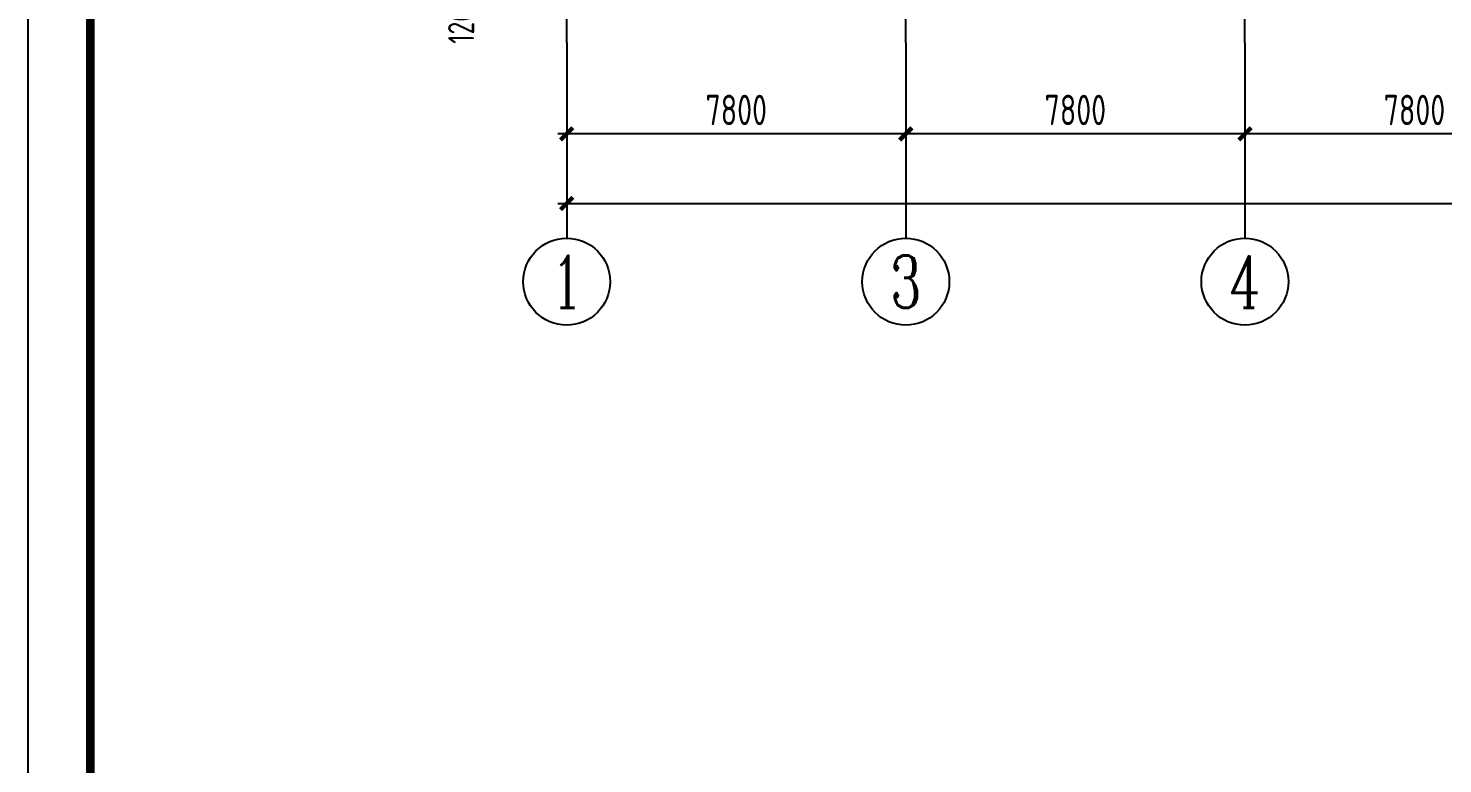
# Model space of a CAD drawing. Extents: x -2746917 to -971774, y -3334247 to -3250358.
# Drawn here: x -1592989 to -1576722, y -3295173 to -3286712 of the extents above; entities that cross this region are included whole.
import ezdxf
from ezdxf.enums import TextEntityAlignment as Align

# ---------------------------------------------------------------- set-up
doc = ezdxf.new("R2010")
doc.units = 0
doc.header["$LTSCALE"] = 1000
doc.header["$MEASUREMENT"] = 0
doc.header["$PDMODE"] = 35
doc.linetypes.add('DOTE', pattern=[2.42, 2, -0.2, 0.02, -0.2])
doc.layers.get('0').update_dxf_attribs({"linetype": 'CONTINUOUS'})
doc.layers.get('Defpoints').update_dxf_attribs({"linetype": 'CONTINUOUS'})
for name, color, linetype in [('AXIS', 253, 'DOTE'), ('DIM', 3, 'CONTINUOUS'), ('NUM', 7, 'CONTINUOUS'), ('PUB_TITLE', 4, 'CONTINUOUS')]:
    doc.layers.add(name, color=color, linetype=linetype)
doc.layers.add('yichutu', color=7, linetype='CONTINUOUS', true_color=0xffffff, plot=False)
doc.styles.add('TSSD_Axis', font='Complex.shx', dxfattribs={"width": 0.7, "bigfont": 'hztxt.shx'})
doc.styles.add('TSSD_Dimension', font='tssdeng.shx', dxfattribs={"width": 0.75, "bigfont": 'Hztxt.shx'})
doc.dimstyles.new('TSSD_200_100', dxfattribs={"dimtxt": 350, "dimasz": 100, "dimexe": 100, "dimexo": 250, "dimgap": 100, "dimtad": 1, "dimdec": 0, "dimlfac": 2, "dimzin": 0, "dimdsep": 46, "dimtxsty": 'TSSD_Dimension', "dimblk": 'ARCHTICK', "dimcen": 0, "dimdle": 100, "dimclrt": 7, "dimadec": 0, "dimazin": 0, "dimtfac": 1, "dimtdec": 0, "dimtix": 1, "dimtmove": 2, "dimatfit": 3, "dimfxl": 1, "dimtolj": 1, "dimtzin": 0, "dimarcsym": 0})

# ---------------------------------------------------------------- blocks, each defined once
blk = doc.blocks.new('ts_axno')
at = {"color": 0, "linetype": 'ByBlock', "lineweight": -2}
blk.add_circle((0, 0), 0.5, dxfattribs=at)
at = {"color": 0, "linetype": 'ByBlock', "lineweight": -2, "style": 'TSSD_Axis', "width": 0.7}
blk.add_attdef('A', text='', height=0.6, dxfattribs=at).set_placement((0, 0), align=Align.MIDDLE_CENTER)
blk = doc.blocks.new('_ArchTick')
at = {"color": 0, "const_width": 0.5}
blk.add_lwpolyline([(-0.71, -0.71), (0.71, 0.71)], dxfattribs=at)
blk = doc.blocks.new('*D1933')
at = {"layer": 'Defpoints', "color": 0, "ltscale": 1.5}
for p in [(-1578997, -3286880), (-1575097, -3286880), (-1578997, -3287927)]:
    blk.add_point(p, dxfattribs=at)
at = {"layer": 'DIM', "color": 0, "lineweight": -2, "ltscale": 1.5}
for p, q in [((-1578997, -3287130), (-1578997, -3288027)), ((-1575097, -3287130), (-1575097, -3288027)), ((-1574997, -3287927), (-1579097, -3287927))]:
    blk.add_line(p, q, dxfattribs=at)
at = {"layer": 'DIM', "color": 0, "lineweight": -2, "ltscale": 1.5, "xscale": 100, "yscale": 100, "zscale": 100, "rotation": 180}
blk.add_blockref('_ArchTick', (-1578997, -3287927), dxfattribs=at)
at = {"layer": 'DIM', "color": 0, "lineweight": -2, "ltscale": 1.5, "xscale": 100, "yscale": 100, "zscale": 100}
blk.add_blockref('_ArchTick', (-1575097, -3287927), dxfattribs=at)
at = {"layer": 'DIM', "color": 7, "ltscale": 1.5, "insert": (-1577047, -3287652), "char_height": 350, "attachment_point": 5, "style": 'TSSD_Dimension'}
blk.add_mtext('\\A1;7800', dxfattribs=at)
blk = doc.blocks.new('*D1934')
at = {"layer": 'Defpoints', "color": 0, "ltscale": 1.5}
for p in [(-1582897, -3286880), (-1578997, -3286880), (-1582897, -3287927)]:
    blk.add_point(p, dxfattribs=at)
at = {"layer": 'DIM', "color": 0, "lineweight": -2, "ltscale": 1.5}
for p, q in [((-1582897, -3287130), (-1582897, -3288027)), ((-1578997, -3287130), (-1578997, -3288027)), ((-1578897, -3287927), (-1582997, -3287927))]:
    blk.add_line(p, q, dxfattribs=at)
at = {"layer": 'DIM', "color": 0, "lineweight": -2, "ltscale": 1.5, "xscale": 100, "yscale": 100, "zscale": 100, "rotation": 180}
blk.add_blockref('_ArchTick', (-1582897, -3287927), dxfattribs=at)
at = {"layer": 'DIM', "color": 0, "lineweight": -2, "ltscale": 1.5, "xscale": 100, "yscale": 100, "zscale": 100}
blk.add_blockref('_ArchTick', (-1578997, -3287927), dxfattribs=at)
at = {"layer": 'DIM', "color": 7, "ltscale": 1.5, "insert": (-1580947, -3287652), "char_height": 350, "attachment_point": 5, "style": 'TSSD_Dimension'}
blk.add_mtext('\\A1;7800', dxfattribs=at)
blk = doc.blocks.new('*D1935')
at = {"layer": 'Defpoints', "color": 0, "ltscale": 1.5}
for p in [(-1586797, -3286880), (-1582897, -3286880), (-1586797, -3287927)]:
    blk.add_point(p, dxfattribs=at)
at = {"layer": 'DIM', "color": 0, "lineweight": -2, "ltscale": 1.5}
for p, q in [((-1586797, -3287130), (-1586797, -3288027)), ((-1582897, -3287130), (-1582897, -3288027)), ((-1582797, -3287927), (-1586897, -3287927))]:
    blk.add_line(p, q, dxfattribs=at)
at = {"layer": 'DIM', "color": 0, "lineweight": -2, "ltscale": 1.5, "xscale": 100, "yscale": 100, "zscale": 100, "rotation": 180}
blk.add_blockref('_ArchTick', (-1586797, -3287927), dxfattribs=at)
at = {"layer": 'DIM', "color": 0, "lineweight": -2, "ltscale": 1.5, "xscale": 100, "yscale": 100, "zscale": 100}
blk.add_blockref('_ArchTick', (-1582897, -3287927), dxfattribs=at)
at = {"layer": 'DIM', "color": 7, "ltscale": 1.5, "insert": (-1584847, -3287652), "char_height": 350, "attachment_point": 5, "style": 'TSSD_Dimension'}
blk.add_mtext('\\A1;7800', dxfattribs=at)
blk = doc.blocks.new('*D1936')
at = {"layer": 'Defpoints', "color": 0, "ltscale": 1.5}
for p in [(-1586797, -3286880), (-1543897, -3286880), (-1543897, -3288727)]:
    blk.add_point(p, dxfattribs=at)
at = {"layer": 'DIM', "color": 0, "lineweight": -2, "ltscale": 1.5}
for p, q in [((-1586797, -3287130), (-1586797, -3288827)), ((-1543897, -3287130), (-1543897, -3288827)), ((-1586897, -3288727), (-1543797, -3288727))]:
    blk.add_line(p, q, dxfattribs=at)
at = {"layer": 'DIM', "color": 0, "lineweight": -2, "ltscale": 1.5, "xscale": 100, "yscale": 100, "zscale": 100, "rotation": 180}
blk.add_blockref('_ArchTick', (-1586797, -3288727), dxfattribs=at)
at = {"layer": 'DIM', "color": 0, "lineweight": -2, "ltscale": 1.5, "xscale": 100, "yscale": 100, "zscale": 100}
blk.add_blockref('_ArchTick', (-1543897, -3288727), dxfattribs=at)
at = {"layer": 'DIM', "color": 7, "ltscale": 1.5, "insert": (-1565347, -3288452), "char_height": 350, "attachment_point": 5, "style": 'TSSD_Dimension'}
blk.add_mtext('\\A1;85800', dxfattribs=at)
blk = doc.blocks.new('*D1940')
at = {"layer": 'Defpoints', "color": 0, "ltscale": 1.5}
for p in [(-1587761, -3285675), (-1586734, -3285675), (-1586734, -3286275)]:
    blk.add_point(p, dxfattribs=at)
at = {"layer": 'DIM', "color": 0, "lineweight": -2, "ltscale": 1.5}
for p, q in [((-1587761, -3286375), (-1587761, -3285575)), ((-1586984, -3285675), (-1587861, -3285675)), ((-1586984, -3286275), (-1587861, -3286275))]:
    blk.add_line(p, q, dxfattribs=at)
at = {"layer": 'DIM', "color": 0, "lineweight": -2, "ltscale": 1.5, "xscale": 100, "yscale": 100, "zscale": 100}
for p, rotation in [((-1587761, -3285675), 90), ((-1587761, -3286275), 270)]:
    blk.add_blockref('_ArchTick', p, dxfattribs=dict(at, rotation=rotation))
at = {"layer": 'DIM', "color": 7, "ltscale": 1.5, "insert": (-1588011, -3286617), "char_height": 300, "attachment_point": 5, "rotation": 90, "style": 'TSSD_Dimension'}
blk.add_mtext('\\A1;1200', dxfattribs=at)
blk = doc.blocks.new('yct-891-420-89100-42000-100-2004.0')
at = {"layer": 'yichutu', "color": 7, "true_color": 0xffffff}
blk.add_lwpolyline([(0, 0), (0, 42000), (89100, 42000), (89100, 0)], close=True, dxfattribs=at)
blk = doc.blocks.new('A$C440D491C')
at = {"layer": 'PUB_TITLE'}
blk.add_lwpolyline([(0, 0), (0, 42000), (89100, 42000), (89100, 0)], close=True, dxfattribs=at)
at = {"layer": 'PUB_TITLE', "const_width": 100}
blk.add_lwpolyline([(88100, 1000), (88100, 41000), (713, 41000), (713, 1000), (88100, 1000)], dxfattribs=at)

msp = doc.modelspace()

# ---------------------------------------------------------------- linework, layer by layer
at = {"layer": 'AXIS', "ltscale": 1.5}
for p, q in [((-1586796.98, -3286879.57), (-1586796.98, -3284184.86)), ((-1582896.98, -3286879.57), (-1582896.98, -3284184.86)), ((-1578996.98, -3286879.57), (-1578996.98, -3284184.86))]:
    msp.add_line(p, q, dxfattribs=at)
at = {"layer": 'NUM', "ltscale": 1.5}
for p, q in [((-1586796.98, -3286879.57), (-1586796.98, -3289127.22)), ((-1582896.98, -3286879.57), (-1582896.98, -3289127.22)), ((-1578996.98, -3286879.57), (-1578996.98, -3289127.22))]:
    msp.add_line(p, q, dxfattribs=at)

# ---------------------------------------------------------------- block references
at = {"ltscale": 1.5}
msp.add_blockref('A$C440D491C', (-1592989.12, -3316173.05), dxfattribs=at)
at = {"layer": 'NUM'}
ref = msp.add_blockref('ts_axno', (-1586796.98, -3289627.22), dxfattribs=dict(at, xscale=1000, yscale=1000, zscale=1000))
ref.add_attrib('1', '1', dxfattribs={"height": 600, "style": 'TSSD_Axis', "width": 0.7}).set_placement((-1586796.98, -3289627.22), align=Align.MIDDLE_CENTER)
ref = msp.add_blockref('ts_axno', (-1582896.98, -3289627.22), dxfattribs=dict(at, xscale=1000, yscale=1000, zscale=1000))
ref.add_attrib('3', '3', dxfattribs={"height": 600, "style": 'TSSD_Axis', "width": 0.7}).set_placement((-1582896.98, -3289627.22), align=Align.MIDDLE_CENTER)
ref = msp.add_blockref('ts_axno', (-1578996.98, -3289627.22), dxfattribs=dict(at, xscale=1000, yscale=1000, zscale=1000))
ref.add_attrib('4', '4', dxfattribs={"height": 600, "style": 'TSSD_Axis', "width": 0.7}).set_placement((-1578996.98, -3289627.22), align=Align.MIDDLE_CENTER)
at = {"layer": 'yichutu'}
msp.add_blockref('yct-891-420-89100-42000-100-2004.0', (-1592989.12, -3316173.05), dxfattribs=at)

# ---------------------------------------------------------------- dimensions: what is measured, and where the dimension line sits
at = {"layer": 'DIM', "ltscale": 1.5}
dim = msp.add_linear_dim(base=(-1587760.85, -3285674.61), p1=(-1586734.48, -3286274.61), p2=(-1586734.48, -3285674.61), angle=90, dimstyle='TSSD_200_100', override={"dimtxt": 300}, dxfattribs=at)
dim.commit()
dim.dimension.update_dxf_attribs({"geometry": '*D1940', "text_midpoint": (-1588010.85, -3286617.49), "dimtype": 160})
for base, p1, p2, picture, middle in [((-1586796.98, -3287927.22), (-1582896.98, -3286879.57), (-1586796.98, -3286879.57), '*D1935', (-1584846.98, -3287652.22)), ((-1543896.98, -3288727.22), (-1586796.98, -3286879.57), (-1543896.98, -3286879.57), '*D1936', (-1565346.98, -3288452.22)), ((-1582896.98, -3287927.22), (-1578996.98, -3286879.57), (-1582896.98, -3286879.57), '*D1934', (-1580946.98, -3287652.22)), ((-1578996.98, -3287927.22), (-1575096.98, -3286879.57), (-1578996.98, -3286879.57), '*D1933', (-1577046.98, -3287652.22))]:
    dim = msp.add_linear_dim(base=base, p1=p1, p2=p2, angle=180, dimstyle='TSSD_200_100', dxfattribs=at)
    dim.commit()
    dim.dimension.update_dxf_attribs({"geometry": picture, "text_midpoint": middle})

doc.saveas('drawing.dxf')
